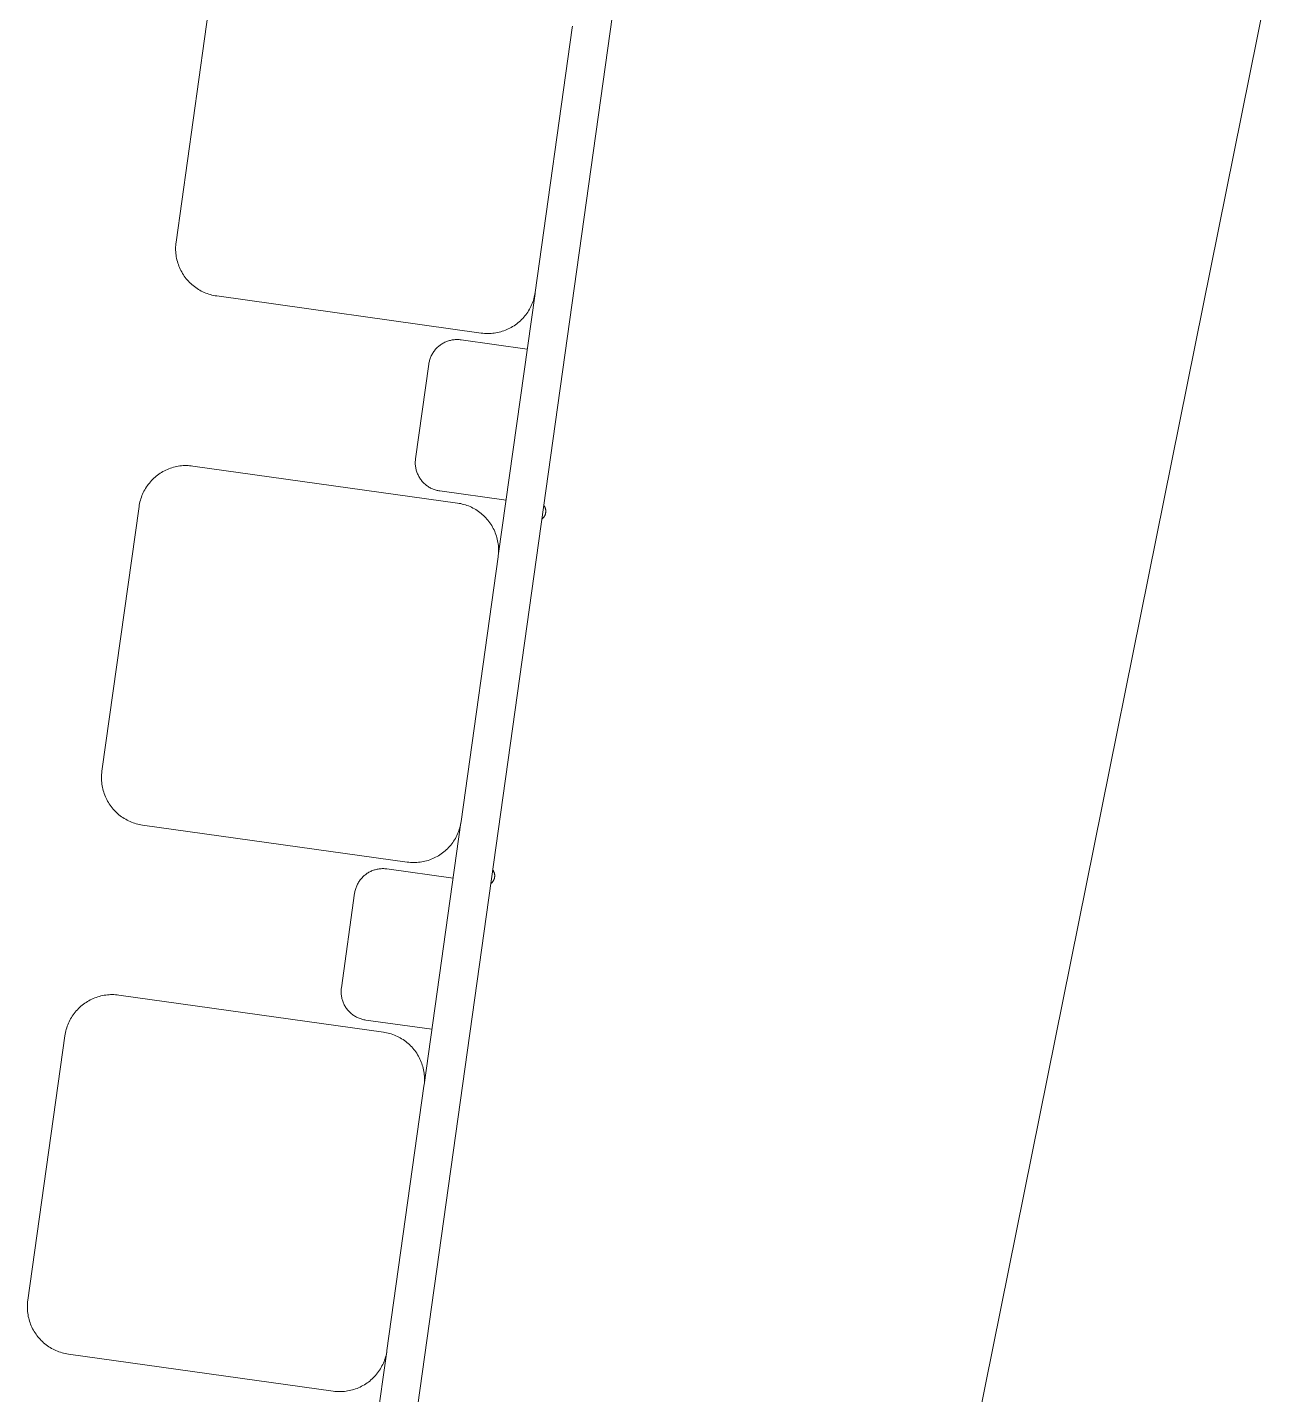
# Model space of a CAD drawing. Header units: inches. Extents: x -6 to 177, y -6 to 113.
# Drawn here: x 103.07 to 108.25, y 96.29 to 101.93 of the extents above; entities that cross this region are included whole.
import ezdxf

# ---------------------------------------------------------------- set-up
doc = ezdxf.new("R2010")
doc.units = ezdxf.units.IN
doc.layers.add('ZANO_R', color=7, linetype='Continuous', lineweight=0)

msp = doc.modelspace()

# ---------------------------------------------------------------- linework, layer by layer
at = {"layer": 'ZANO_R'}
for p, q in [((106.40173, 108.49681), (103.17993, 85.4987)), ((104.05265, 81.57701), (108.25012, 102.39381)), ((103.68845, 101.0485), (103.8414, 102.14031)), ((105.32314, 101.93273), (105.17019, 100.84093)), ((105.32396, 101.93941), (105.32314, 101.93273)), ((103.68668, 101.02842), (103.68655, 101.0217)), ((103.68655, 101.0217), (103.68664, 101.01498)), ((103.68664, 101.01498), (103.68697, 101.00827)), ((103.68704, 101.03514), (103.68668, 101.02842)), ((103.68763, 101.04183), (103.68704, 101.03514)), ((103.68845, 101.0485), (103.68763, 101.04183)), ((103.68697, 101.00827), (103.68753, 101.00157)), ((103.68753, 101.00157), (103.68831, 100.99489)), ((103.68831, 100.99489), (103.68932, 100.98824)), ((103.68932, 100.98824), (103.69056, 100.98164)), ((103.69056, 100.98164), (103.69202, 100.97508)), ((103.69202, 100.97508), (103.69371, 100.96857)), ((103.69371, 100.96857), (103.69562, 100.96212)), ((103.69562, 100.96212), (103.69774, 100.95574)), ((103.69774, 100.95574), (103.70009, 100.94944)), ((103.70009, 100.94944), (103.70264, 100.94323)), ((103.70264, 100.94323), (103.70541, 100.9371)), ((103.70541, 100.9371), (103.70838, 100.93107)), ((103.70838, 100.93107), (103.71156, 100.92515)), ((103.71156, 100.92515), (103.71494, 100.91934)), ((103.71494, 100.91934), (103.71852, 100.91364)), ((103.71852, 100.91364), (103.72229, 100.90808)), ((103.72229, 100.90808), (103.72624, 100.90264)), ((103.72624, 100.90264), (103.73038, 100.89735)), ((103.73038, 100.89735), (103.7347, 100.89219)), ((103.7347, 100.89219), (103.73919, 100.88719)), ((103.73919, 100.88719), (103.74385, 100.88234)), ((103.74385, 100.88234), (103.74867, 100.87766)), ((103.74867, 100.87766), (103.75365, 100.87314)), ((103.75365, 100.87314), (103.75878, 100.8688)), ((103.75878, 100.8688), (103.76405, 100.86463)), ((103.76405, 100.86463), (103.76947, 100.86065)), ((103.76947, 100.86065), (103.77502, 100.85685)), ((103.77502, 100.85685), (103.78069, 100.85325)), ((103.78069, 100.85325), (103.78648, 100.84984)), ((103.78648, 100.84984), (103.79239, 100.84663)), ((103.79239, 100.84663), (103.7984, 100.84362)), ((103.7984, 100.84362), (103.80451, 100.84082)), ((103.80451, 100.84082), (103.81072, 100.83824)), ((103.81072, 100.83824), (103.81701, 100.83586)), ((103.81701, 100.83586), (103.82337, 100.8337)), ((103.82337, 100.8337), (103.82981, 100.83176)), ((103.82981, 100.83176), (103.83631, 100.83004)), ((103.83631, 100.83004), (103.84286, 100.82854)), ((103.84286, 100.82854), (103.84946, 100.82727)), ((103.84946, 100.82727), (103.8561, 100.82623)), ((104.94791, 100.67327), (103.8561, 100.82623)), ((105.16958, 100.8366), (105.01784, 99.75345)), ((105.15279, 100.78323), (105.15559, 100.78934)), ((105.15559, 100.78934), (105.15818, 100.79554)), ((105.15818, 100.79554), (105.16055, 100.80183)), ((105.16055, 100.80183), (105.16271, 100.8082)), ((105.16271, 100.8082), (105.16465, 100.81463)), ((105.16465, 100.81463), (105.16637, 100.82113)), ((105.16637, 100.82113), (105.16787, 100.82769)), ((105.16787, 100.82769), (105.16914, 100.83429)), ((105.16914, 100.83429), (105.17019, 100.84093)), ((105.11407, 100.72867), (105.11875, 100.73349)), ((105.11875, 100.73349), (105.12327, 100.73847)), ((105.12327, 100.73847), (105.12761, 100.7436)), ((105.12761, 100.7436), (105.13178, 100.74888)), ((105.13178, 100.74888), (105.13576, 100.75429)), ((105.13576, 100.75429), (105.13956, 100.75984)), ((105.13956, 100.75984), (105.14316, 100.76551)), ((105.14316, 100.76551), (105.14657, 100.77131)), ((105.14657, 100.77131), (105.14978, 100.77721)), ((105.14978, 100.77721), (105.15279, 100.78323)), ((105.01478, 100.67539), (105.02134, 100.67685)), ((105.02134, 100.67685), (105.02784, 100.67853)), ((105.02784, 100.67853), (105.03429, 100.68044)), ((105.03429, 100.68044), (105.04067, 100.68257)), ((105.04067, 100.68257), (105.04697, 100.68491)), ((105.04697, 100.68491), (105.05319, 100.68747)), ((105.05319, 100.68747), (105.05931, 100.69023)), ((105.05931, 100.69023), (105.06534, 100.69321)), ((105.06534, 100.69321), (105.07126, 100.69639)), ((105.07126, 100.69639), (105.07707, 100.69977)), ((105.07707, 100.69977), (105.08277, 100.70334)), ((105.08277, 100.70334), (105.08833, 100.70711)), ((105.08833, 100.70711), (105.09377, 100.71107)), ((105.09377, 100.71107), (105.09907, 100.7152)), ((105.09907, 100.7152), (105.10422, 100.71952)), ((105.10422, 100.71952), (105.10922, 100.72401)), ((105.10922, 100.72401), (105.11407, 100.72867)), ((104.77364, 100.61995), (104.77056, 100.61736)), ((104.77681, 100.62243), (104.77364, 100.61995)), ((104.78006, 100.6248), (104.77681, 100.62243)), ((104.78339, 100.62707), (104.78006, 100.6248)), ((104.7868, 100.62921), (104.78339, 100.62707)), ((104.79027, 100.63124), (104.7868, 100.62921)), ((104.79382, 100.63315), (104.79027, 100.63124)), ((104.79743, 100.63494), (104.79382, 100.63315)), ((104.80109, 100.6366), (104.79743, 100.63494)), ((104.80481, 100.63814), (104.80109, 100.6366)), ((104.80858, 100.63955), (104.80481, 100.63814)), ((104.8124, 100.64083), (104.80858, 100.63955)), ((104.81626, 100.64198), (104.8124, 100.64083)), ((104.82015, 100.643), (104.81626, 100.64198)), ((104.82408, 100.64389), (104.82015, 100.643)), ((104.82804, 100.64464), (104.82408, 100.64389)), ((104.83202, 100.64525), (104.82804, 100.64464)), ((104.83601, 100.64573), (104.83202, 100.64525)), ((104.84003, 100.64607), (104.83601, 100.64573)), ((104.84405, 100.64628), (104.84003, 100.64607)), ((104.84807, 100.64635), (104.84405, 100.64628)), ((104.84807, 100.64635), (104.85218, 100.64628)), ((104.85218, 100.64628), (104.85629, 100.64606)), ((104.85629, 100.64606), (104.86038, 100.64571)), ((104.86038, 100.64571), (104.86446, 100.64521)), ((105.1374, 100.60697), (104.86446, 100.64521)), ((104.94791, 100.67327), (104.95458, 100.67246)), ((104.95458, 100.67246), (104.96128, 100.67187)), ((104.96128, 100.67187), (104.96799, 100.6715)), ((104.96799, 100.6715), (104.97471, 100.67137)), ((104.97471, 100.67137), (104.98143, 100.67147)), ((104.98143, 100.67147), (104.98815, 100.6718)), ((104.98815, 100.6718), (104.99485, 100.67235)), ((104.99485, 100.67235), (105.00152, 100.67314)), ((105.00152, 100.67314), (105.00817, 100.67415)), ((105.00817, 100.67415), (105.01478, 100.67539)), ((104.73557, 100.56422), (104.73441, 100.56036)), ((104.73686, 100.56803), (104.73557, 100.56422)), ((104.73828, 100.5718), (104.73686, 100.56803)), ((104.73983, 100.57551), (104.73828, 100.5718)), ((104.7415, 100.57918), (104.73983, 100.57551)), ((104.7433, 100.58278), (104.7415, 100.57918)), ((104.74522, 100.58632), (104.7433, 100.58278)), ((104.74726, 100.58979), (104.74522, 100.58632)), ((104.74942, 100.59319), (104.74726, 100.58979)), ((104.75169, 100.59651), (104.74942, 100.59319)), ((104.75407, 100.59976), (104.75169, 100.59651)), ((104.75656, 100.60292), (104.75407, 100.59976)), ((104.75916, 100.60599), (104.75656, 100.60292)), ((104.76186, 100.60898), (104.75916, 100.60599)), ((104.76467, 100.61187), (104.76186, 100.60898)), ((104.76757, 100.61466), (104.76467, 100.61187)), ((104.77056, 100.61736), (104.76757, 100.61466)), ((104.73109, 100.54462), (104.67647, 100.15468)), ((104.73172, 100.54859), (104.73109, 100.54462)), ((104.73248, 100.55255), (104.73172, 100.54859)), ((104.73338, 100.55647), (104.73248, 100.55255)), ((104.73441, 100.56036), (104.73338, 100.55647)), ((103.6525, 100.11016), (103.65872, 100.11272)), ((103.65872, 100.11272), (103.66502, 100.11506)), ((103.66502, 100.11506), (103.6714, 100.11718)), ((103.6714, 100.11718), (103.67784, 100.11909)), ((103.67784, 100.11909), (103.68435, 100.12078)), ((103.68435, 100.12078), (103.69091, 100.12224)), ((103.69091, 100.12224), (103.69752, 100.12348)), ((103.69752, 100.12348), (103.70416, 100.12449)), ((103.70416, 100.12449), (103.71084, 100.12527)), ((103.71084, 100.12527), (103.71754, 100.12583)), ((103.71754, 100.12583), (103.72425, 100.12616)), ((103.72425, 100.12616), (103.73097, 100.12625)), ((103.73097, 100.12625), (103.7377, 100.12612)), ((103.7377, 100.12612), (103.74441, 100.12576)), ((103.74441, 100.12576), (103.7511, 100.12517)), ((103.7511, 100.12517), (103.75778, 100.12435)), ((103.75778, 100.12435), (104.84958, 99.9714)), ((104.6754, 100.14264), (104.67533, 100.1386)), ((104.67533, 100.1386), (104.67538, 100.13457)), ((104.67538, 100.13457), (104.67558, 100.13054)), ((104.67562, 100.14666), (104.6754, 100.14264)), ((104.67558, 100.13054), (104.67591, 100.12652)), ((104.67598, 100.15068), (104.67562, 100.14666)), ((104.67591, 100.12652), (104.67638, 100.12252)), ((104.67647, 100.15468), (104.67598, 100.15068)), ((104.67638, 100.12252), (104.67699, 100.11853)), ((104.67699, 100.11853), (104.67773, 100.11456)), ((104.67773, 100.11456), (104.67861, 100.11063)), ((103.57807, 100.05402), (103.58242, 100.05915)), ((103.58242, 100.05915), (103.58693, 100.06413)), ((103.58693, 100.06413), (103.59162, 100.06895)), ((103.59162, 100.06895), (103.59646, 100.07361)), ((103.59646, 100.07361), (103.60147, 100.0781)), ((103.60147, 100.0781), (103.60662, 100.08242)), ((103.60662, 100.08242), (103.61192, 100.08656)), ((103.61192, 100.08656), (103.61735, 100.09052)), ((103.61735, 100.09052), (103.62292, 100.09428)), ((103.62292, 100.09428), (103.62861, 100.09786)), ((103.62861, 100.09786), (103.63442, 100.10124)), ((103.63442, 100.10124), (103.64035, 100.10442)), ((103.64035, 100.10442), (103.64637, 100.10739)), ((103.64637, 100.10739), (103.6525, 100.11016)), ((104.67861, 100.11063), (104.67962, 100.10672)), ((104.67962, 100.10672), (104.68077, 100.10286)), ((104.68077, 100.10286), (104.68204, 100.09903)), ((104.68204, 100.09903), (104.68345, 100.09525)), ((104.68345, 100.09525), (104.68498, 100.09152)), ((104.68498, 100.09152), (104.68664, 100.08784)), ((104.68664, 100.08784), (104.68843, 100.08423)), ((104.68843, 100.08423), (104.69034, 100.08067)), ((104.69034, 100.08067), (104.69236, 100.07718)), ((104.69236, 100.07718), (104.69451, 100.07377)), ((104.69451, 100.07377), (104.69677, 100.07043)), ((104.69677, 100.07043), (104.69914, 100.06717)), ((104.69914, 100.06717), (104.70163, 100.06399)), ((104.70163, 100.06399), (104.70422, 100.0609)), ((104.70422, 100.0609), (104.70691, 100.0579)), ((104.70691, 100.0579), (104.70971, 100.05499)), ((104.70971, 100.05499), (104.7126, 100.05218)), ((103.54513, 99.99579), (103.54751, 100.00208)), ((103.54751, 100.00208), (103.5501, 100.00829)), ((103.5501, 100.00829), (103.5529, 100.0144)), ((103.5529, 100.0144), (103.5559, 100.02041)), ((103.5559, 100.02041), (103.55911, 100.02632)), ((103.55911, 100.02632), (103.56252, 100.03211)), ((103.56252, 100.03211), (103.56613, 100.03779)), ((103.56613, 100.03779), (103.56992, 100.04333)), ((103.56992, 100.04333), (103.57391, 100.04875)), ((103.57391, 100.04875), (103.57807, 100.05402)), ((104.7126, 100.05218), (104.71559, 100.04947)), ((104.71559, 100.04947), (104.71866, 100.04686)), ((104.71866, 100.04686), (104.72183, 100.04436)), ((104.72183, 100.04436), (104.72508, 100.04197)), ((104.72508, 100.04197), (104.72841, 100.03969)), ((104.72841, 100.03969), (104.73181, 100.03753)), ((104.73181, 100.03753), (104.73529, 100.03549)), ((104.73529, 100.03549), (104.73883, 100.03356)), ((104.73883, 100.03356), (104.74244, 100.03176)), ((104.74244, 100.03176), (104.74611, 100.03008)), ((104.74611, 100.03008), (104.74983, 100.02852)), ((104.74983, 100.02852), (104.7536, 100.0271)), ((104.7536, 100.0271), (104.75742, 100.0258)), ((104.75742, 100.0258), (104.76128, 100.02464)), ((104.76128, 100.02464), (104.76518, 100.02361)), ((104.76518, 100.02361), (104.76911, 100.02271)), ((104.76911, 100.02271), (104.77307, 100.02195)), ((104.77307, 100.02195), (104.77706, 100.02132)), ((104.77706, 100.02132), (105.05001, 99.98308)), ((103.38255, 98.86489), (103.5355, 99.9567)), ((103.5355, 99.9567), (103.53655, 99.96334)), ((103.53655, 99.96334), (103.53782, 99.96994)), ((103.53782, 99.96994), (103.53931, 99.97649)), ((103.53931, 99.97649), (103.54103, 99.98299)), ((103.54103, 99.98299), (103.54297, 99.98943)), ((103.54297, 99.98943), (103.54513, 99.99579)), ((104.84958, 99.9714), (104.85622, 99.97035)), ((104.85622, 99.97035), (104.86282, 99.96908)), ((104.86282, 99.96908), (104.86938, 99.96758)), ((104.86938, 99.96758), (104.87588, 99.96586)), ((104.87588, 99.96586), (104.88231, 99.96392)), ((104.88231, 99.96392), (104.88868, 99.96176)), ((104.88868, 99.96176), (104.89497, 99.95939)), ((104.89497, 99.95939), (104.90117, 99.9568)), ((104.90117, 99.9568), (104.90728, 99.954)), ((104.90728, 99.954), (104.9133, 99.951)), ((104.9133, 99.951), (104.9192, 99.94779)), ((104.9192, 99.94779), (104.925, 99.94438)), ((104.925, 99.94438), (104.93067, 99.94077)), ((105.20598, 99.96123), (105.20677, 99.96014)), ((105.20677, 99.96014), (105.20753, 99.95903)), ((105.20753, 99.95903), (105.20824, 99.95789)), ((105.20824, 99.95789), (105.20892, 99.95673)), ((105.20892, 99.95673), (105.20955, 99.95554)), ((105.20955, 99.95554), (105.21015, 99.95434)), ((105.21015, 99.95434), (105.2107, 99.95311)), ((105.2107, 99.95311), (105.21121, 99.95187)), ((105.21121, 99.95187), (105.21168, 99.95061)), ((105.21168, 99.95061), (105.21211, 99.94933)), ((105.21211, 99.94933), (105.21249, 99.94804)), ((105.21249, 99.94804), (105.21283, 99.94674)), ((105.21283, 99.94674), (105.21312, 99.94543)), ((105.21312, 99.94543), (105.21337, 99.94411)), ((105.21337, 99.94411), (105.21357, 99.94278)), ((105.21357, 99.94278), (105.21373, 99.94145)), ((104.93067, 99.94077), (104.93622, 99.93698)), ((104.93622, 99.93698), (104.94163, 99.93299)), ((104.94163, 99.93299), (104.94691, 99.92883)), ((104.94691, 99.92883), (104.95204, 99.92448)), ((104.95204, 99.92448), (104.95702, 99.91996)), ((104.95702, 99.91996), (104.96184, 99.91528)), ((104.96184, 99.91528), (104.9665, 99.91043)), ((104.9665, 99.91043), (104.97099, 99.90543)), ((104.97099, 99.90543), (104.97531, 99.90028)), ((104.97531, 99.90028), (104.97944, 99.89498)), ((104.97944, 99.89498), (104.9834, 99.88955)), ((104.9834, 99.88955), (104.98717, 99.88398)), ((105.19932, 99.90691), (105.19826, 99.90609)), ((105.20035, 99.90778), (105.19932, 99.90691)), ((105.20135, 99.90867), (105.20035, 99.90778)), ((105.20232, 99.90961), (105.20135, 99.90867)), ((105.20325, 99.91057), (105.20232, 99.90961)), ((105.20416, 99.91157), (105.20325, 99.91057)), ((105.20503, 99.91259), (105.20416, 99.91157)), ((105.20586, 99.91365), (105.20503, 99.91259)), ((105.20666, 99.91473), (105.20586, 99.91365)), ((105.20742, 99.91584), (105.20666, 99.91473)), ((105.20814, 99.91697), (105.20742, 99.91584)), ((105.20882, 99.91813), (105.20814, 99.91697)), ((105.20946, 99.91932), (105.20882, 99.91813)), ((105.21006, 99.92052), (105.20946, 99.91932)), ((105.21062, 99.92174), (105.21006, 99.92052)), ((105.21114, 99.92298), (105.21062, 99.92174)), ((105.21161, 99.92424), (105.21114, 99.92298)), ((105.21205, 99.92551), (105.21161, 99.92424)), ((105.21243, 99.9268), (105.21205, 99.92551)), ((105.21278, 99.9281), (105.21243, 99.9268)), ((105.21308, 99.92941), (105.21278, 99.9281)), ((105.21333, 99.93073), (105.21308, 99.92941)), ((105.21354, 99.93206), (105.21333, 99.93073)), ((105.2137, 99.93339), (105.21354, 99.93206)), ((105.21382, 99.93473), (105.2137, 99.93339)), ((105.21373, 99.94145), (105.21384, 99.94011)), ((105.2139, 99.93607), (105.21382, 99.93473)), ((105.21384, 99.94011), (105.2139, 99.93876)), ((105.2139, 99.93876), (105.21392, 99.93742)), ((105.21392, 99.93742), (105.2139, 99.93607)), ((104.98717, 99.88398), (104.99074, 99.87829)), ((104.99074, 99.87829), (104.99412, 99.87248)), ((104.99412, 99.87248), (104.9973, 99.86655)), ((104.9973, 99.86655), (105.00028, 99.86052)), ((105.00028, 99.86052), (105.00304, 99.8544)), ((105.00304, 99.8544), (105.0056, 99.84818)), ((105.0056, 99.84818), (105.00794, 99.84188)), ((105.00794, 99.84188), (105.01007, 99.8355)), ((105.01007, 99.8355), (105.01198, 99.82906)), ((105.01198, 99.82906), (105.01366, 99.82255)), ((105.01366, 99.82255), (105.01512, 99.81599)), ((105.01512, 99.81599), (105.01636, 99.80938)), ((105.01636, 99.80938), (105.01737, 99.80274)), ((105.01737, 99.80274), (105.01816, 99.79606)), ((105.01816, 99.79606), (105.01871, 99.78936)), ((105.01871, 99.78936), (105.01904, 99.78265)), ((105.01914, 99.77592), (105.01901, 99.7692)), ((105.01904, 99.78265), (105.01914, 99.77592)), ((105.01724, 99.74912), (104.86428, 98.65732)), ((105.01805, 99.75579), (105.01724, 99.74912)), ((105.01864, 99.76249), (105.01805, 99.75579)), ((105.01901, 99.7692), (105.01864, 99.76249)), ((103.38078, 98.84481), (103.38064, 98.83809)), ((103.38064, 98.83809), (103.38074, 98.83137)), ((103.38074, 98.83137), (103.38107, 98.82465)), ((103.38114, 98.85152), (103.38078, 98.84481)), ((103.38107, 98.82465), (103.38162, 98.81795)), ((103.38173, 98.85822), (103.38114, 98.85152)), ((103.38162, 98.81795), (103.38241, 98.81128)), ((103.38255, 98.86489), (103.38173, 98.85822)), ((103.38241, 98.81128), (103.38342, 98.80463)), ((103.38342, 98.80463), (103.38466, 98.79803)), ((103.38466, 98.79803), (103.38612, 98.79146)), ((103.38612, 98.79146), (103.38781, 98.78496)), ((103.38781, 98.78496), (103.38971, 98.77851)), ((103.38971, 98.77851), (103.39184, 98.77213)), ((103.39184, 98.77213), (103.39418, 98.76583)), ((103.39418, 98.76583), (103.39674, 98.75962)), ((103.39674, 98.75962), (103.39951, 98.75349)), ((103.39951, 98.75349), (103.40248, 98.74746)), ((103.40248, 98.74746), (103.40566, 98.74154)), ((103.40566, 98.74154), (103.40904, 98.73573)), ((103.40904, 98.73573), (103.41262, 98.73003)), ((103.41262, 98.73003), (103.41638, 98.72447)), ((103.41638, 98.72447), (103.42034, 98.71903)), ((103.42034, 98.71903), (103.42448, 98.71373)), ((103.42448, 98.71373), (103.4288, 98.70858)), ((103.4288, 98.70858), (103.43329, 98.70358)), ((103.43329, 98.70358), (103.43795, 98.69873)), ((103.43795, 98.69873), (103.44277, 98.69405)), ((103.44277, 98.69405), (103.44775, 98.68953)), ((103.44775, 98.68953), (103.45288, 98.68519)), ((103.45288, 98.68519), (103.45815, 98.68102)), ((103.45815, 98.68102), (103.46357, 98.67704)), ((103.46357, 98.67704), (103.46911, 98.67324)), ((103.46911, 98.67324), (103.47479, 98.66964)), ((103.47479, 98.66964), (103.48058, 98.66623)), ((103.48058, 98.66623), (103.48649, 98.66302)), ((103.48649, 98.66302), (103.4925, 98.66001)), ((103.4925, 98.66001), (103.49861, 98.65721)), ((103.49861, 98.65721), (103.50482, 98.65462)), ((103.50482, 98.65462), (103.5111, 98.65225)), ((103.5111, 98.65225), (103.51747, 98.65009)), ((103.51747, 98.65009), (103.52391, 98.64815)), ((103.52391, 98.64815), (103.53041, 98.64643)), ((103.53041, 98.64643), (103.53696, 98.64493)), ((103.53696, 98.64493), (103.54356, 98.64366)), ((104.86368, 98.65299), (104.71194, 97.56984)), ((104.86197, 98.64407), (104.86324, 98.65068)), ((104.86324, 98.65068), (104.86428, 98.65732)), ((103.54356, 98.64366), (103.5502, 98.64261)), ((104.64201, 98.48966), (103.5502, 98.64261)), ((104.84067, 98.5877), (104.84388, 98.5936)), ((104.84388, 98.5936), (104.84689, 98.59962)), ((104.84689, 98.59962), (104.84969, 98.60573)), ((104.84969, 98.60573), (104.85227, 98.61193)), ((104.85227, 98.61193), (104.85465, 98.61822)), ((104.85465, 98.61822), (104.85681, 98.62459)), ((104.85681, 98.62459), (104.85875, 98.63102)), ((104.85875, 98.63102), (104.86047, 98.63752)), ((104.86047, 98.63752), (104.86197, 98.64407)), ((104.78787, 98.52745), (104.79316, 98.53159)), ((104.79316, 98.53159), (104.79832, 98.53591)), ((104.79832, 98.53591), (104.80332, 98.5404)), ((104.80332, 98.5404), (104.80816, 98.54506)), ((104.80816, 98.54506), (104.81285, 98.54988)), ((104.81285, 98.54988), (104.81737, 98.55486)), ((104.81737, 98.55486), (104.82171, 98.55999)), ((104.82171, 98.55999), (104.82588, 98.56527)), ((104.82588, 98.56527), (104.82986, 98.57068)), ((104.82986, 98.57068), (104.83366, 98.57623)), ((104.83366, 98.57623), (104.83726, 98.5819)), ((104.83726, 98.5819), (104.84067, 98.5877)), ((104.64201, 98.48966), (104.64868, 98.48884)), ((104.64868, 98.48884), (104.65537, 98.48825)), ((104.65537, 98.48825), (104.66209, 98.48789)), ((104.66209, 98.48789), (104.66881, 98.48776)), ((104.66881, 98.48776), (104.67553, 98.48786)), ((104.67553, 98.48786), (104.68224, 98.48818)), ((104.68224, 98.48818), (104.68894, 98.48874)), ((104.68894, 98.48874), (104.69562, 98.48952)), ((104.69562, 98.48952), (104.70227, 98.49054)), ((104.70227, 98.49054), (104.70887, 98.49177)), ((104.70887, 98.49177), (104.71543, 98.49324)), ((104.71543, 98.49324), (104.72194, 98.49492)), ((104.72194, 98.49492), (104.72839, 98.49683)), ((104.72839, 98.49683), (104.73477, 98.49896)), ((104.73477, 98.49896), (104.74107, 98.5013)), ((104.74107, 98.5013), (104.74728, 98.50386)), ((104.74728, 98.50386), (104.75341, 98.50662)), ((104.75341, 98.50662), (104.75944, 98.5096)), ((104.75944, 98.5096), (104.76536, 98.51278)), ((104.76536, 98.51278), (104.77117, 98.51616)), ((104.77117, 98.51616), (104.77686, 98.51973)), ((104.77686, 98.51973), (104.78243, 98.5235)), ((104.78243, 98.5235), (104.78787, 98.52745)), ((104.45066, 98.41931), (104.44817, 98.41615)), ((104.45326, 98.42238), (104.45066, 98.41931)), ((104.45596, 98.42537), (104.45326, 98.42238)), ((104.45876, 98.42826), (104.45596, 98.42537)), ((104.46166, 98.43105), (104.45876, 98.42826)), ((104.46466, 98.43375), (104.46166, 98.43105)), ((104.46774, 98.43634), (104.46466, 98.43375)), ((104.47091, 98.43882), (104.46774, 98.43634)), ((104.47416, 98.44119), (104.47091, 98.43882)), ((104.47749, 98.44346), (104.47416, 98.44119)), ((104.4809, 98.4456), (104.47749, 98.44346)), ((104.48437, 98.44763), (104.4809, 98.4456)), ((104.48792, 98.44954), (104.48437, 98.44763)), ((104.49152, 98.45133), (104.48792, 98.44954)), ((104.49519, 98.45299), (104.49152, 98.45133)), ((104.49891, 98.45453), (104.49519, 98.45299)), ((104.50268, 98.45594), (104.49891, 98.45453)), ((104.5065, 98.45722), (104.50268, 98.45594)), ((104.51036, 98.45837), (104.5065, 98.45722)), ((104.51425, 98.45939), (104.51036, 98.45837)), ((104.51818, 98.46028), (104.51425, 98.45939)), ((104.52214, 98.46103), (104.51818, 98.46028)), ((104.52611, 98.46164), (104.52214, 98.46103)), ((104.53011, 98.46212), (104.52611, 98.46164)), ((104.53412, 98.46246), (104.53011, 98.46212)), ((104.53814, 98.46267), (104.53412, 98.46246)), ((104.54217, 98.46274), (104.53814, 98.46267)), ((104.54217, 98.46274), (104.54628, 98.46267)), ((104.54628, 98.46267), (104.55038, 98.46245)), ((104.55038, 98.46245), (104.55448, 98.46209)), ((104.55448, 98.46209), (104.55856, 98.4616)), ((104.83151, 98.42336), (104.55856, 98.4616)), ((104.99521, 98.45665), (104.996, 98.45556)), ((104.996, 98.45556), (104.99675, 98.45445)), ((104.99675, 98.45445), (104.99747, 98.45331)), ((104.99747, 98.45331), (104.99814, 98.45215)), ((104.99814, 98.45215), (104.99878, 98.45097)), ((104.99878, 98.45097), (104.99937, 98.44976)), ((104.99937, 98.44976), (104.99993, 98.44854)), ((104.99993, 98.44854), (105.00044, 98.44729)), ((105.00084, 98.41966), (105.00036, 98.4184)), ((105.00044, 98.44729), (105.00091, 98.44603)), ((105.00127, 98.42093), (105.00084, 98.41966)), ((105.00091, 98.44603), (105.00133, 98.44476)), ((105.00166, 98.42222), (105.00127, 98.42093)), ((105.00133, 98.44476), (105.00171, 98.44347)), ((105.002, 98.42352), (105.00166, 98.42222)), ((105.00171, 98.44347), (105.00205, 98.44217)), ((105.0023, 98.42483), (105.002, 98.42352)), ((105.00205, 98.44217), (105.00234, 98.44085)), ((105.00256, 98.42615), (105.0023, 98.42483)), ((105.00234, 98.44085), (105.00259, 98.43953)), ((105.00276, 98.42748), (105.00256, 98.42615)), ((105.00259, 98.43953), (105.00279, 98.4382)), ((105.00293, 98.42881), (105.00276, 98.42748)), ((105.00279, 98.4382), (105.00295, 98.43687)), ((105.00305, 98.43015), (105.00293, 98.42881)), ((105.00295, 98.43687), (105.00306, 98.43553)), ((105.00312, 98.4315), (105.00305, 98.43015)), ((105.00306, 98.43553), (105.00313, 98.43418)), ((105.00315, 98.43284), (105.00312, 98.4315)), ((105.00313, 98.43418), (105.00315, 98.43284)), ((104.42582, 98.36498), (104.42519, 98.361)), ((104.42658, 98.36893), (104.42582, 98.36498)), ((104.42747, 98.37286), (104.42658, 98.36893)), ((104.4285, 98.37675), (104.42747, 98.37286)), ((104.42966, 98.38061), (104.4285, 98.37675)), ((104.43096, 98.38442), (104.42966, 98.38061)), ((104.43238, 98.38819), (104.43096, 98.38442)), ((104.43393, 98.3919), (104.43238, 98.38819)), ((104.4356, 98.39556), (104.43393, 98.3919)), ((104.4374, 98.39917), (104.4356, 98.39556)), ((104.43932, 98.40271), (104.4374, 98.39917)), ((104.44136, 98.40618), (104.43932, 98.40271)), ((104.44352, 98.40958), (104.44136, 98.40618)), ((104.44579, 98.4129), (104.44352, 98.40958)), ((104.44817, 98.41615), (104.44579, 98.4129)), ((104.98854, 98.40234), (104.98748, 98.40151)), ((104.98957, 98.4032), (104.98854, 98.40234)), ((104.99057, 98.4041), (104.98957, 98.4032)), ((104.99154, 98.40503), (104.99057, 98.4041)), ((104.99248, 98.40599), (104.99154, 98.40503)), ((104.99338, 98.40699), (104.99248, 98.40599)), ((104.99425, 98.40801), (104.99338, 98.40699)), ((104.99508, 98.40907), (104.99425, 98.40801)), ((104.99588, 98.41015), (104.99508, 98.40907)), ((104.99664, 98.41126), (104.99588, 98.41015)), ((104.99736, 98.4124), (104.99664, 98.41126)), ((104.99804, 98.41356), (104.99736, 98.4124)), ((104.99868, 98.41474), (104.99804, 98.41356)), ((104.99929, 98.41594), (104.99868, 98.41474)), ((104.99984, 98.41716), (104.99929, 98.41594)), ((105.00036, 98.4184), (104.99984, 98.41716)), ((104.42519, 98.361), (104.37057, 97.97107)), ((104.37007, 97.96707), (104.36972, 97.96305)), ((104.37057, 97.97107), (104.37007, 97.96707)), ((103.31145, 97.9069), (103.31702, 97.91067)), ((103.31702, 97.91067), (103.32271, 97.91425)), ((103.32271, 97.91425), (103.32852, 97.91763)), ((103.32852, 97.91763), (103.33444, 97.92081)), ((103.33444, 97.92081), (103.34047, 97.92378)), ((103.34047, 97.92378), (103.3466, 97.92655)), ((103.3466, 97.92655), (103.35282, 97.9291)), ((103.35282, 97.9291), (103.35912, 97.93145)), ((103.35912, 97.93145), (103.36549, 97.93357)), ((103.36549, 97.93357), (103.37194, 97.93548)), ((103.37194, 97.93548), (103.37845, 97.93717)), ((103.37845, 97.93717), (103.38501, 97.93863)), ((103.38501, 97.93863), (103.39162, 97.93987)), ((103.39162, 97.93987), (103.39826, 97.94088)), ((103.39826, 97.94088), (103.40494, 97.94166)), ((103.40494, 97.94166), (103.41164, 97.94222)), ((103.41164, 97.94222), (103.41835, 97.94255)), ((103.41835, 97.94255), (103.42507, 97.94264)), ((103.42507, 97.94264), (103.43179, 97.94251)), ((103.43179, 97.94251), (103.43851, 97.94215)), ((103.43851, 97.94215), (103.4452, 97.94156)), ((103.4452, 97.94156), (103.45187, 97.94074)), ((103.45187, 97.94074), (104.54368, 97.78779)), ((104.3695, 97.95902), (104.36942, 97.95499)), ((104.36942, 97.95499), (104.36948, 97.95096)), ((104.36948, 97.95096), (104.36968, 97.94693)), ((104.36972, 97.96305), (104.3695, 97.95902)), ((104.36968, 97.94693), (104.37001, 97.94291)), ((104.37001, 97.94291), (104.37048, 97.9389)), ((104.37048, 97.9389), (104.37109, 97.93492)), ((104.37109, 97.93492), (104.37183, 97.93095)), ((104.37183, 97.93095), (104.37271, 97.92702)), ((104.37271, 97.92702), (104.37372, 97.92311)), ((104.37372, 97.92311), (104.37487, 97.91924)), ((104.37487, 97.91924), (104.37614, 97.91542)), ((104.37614, 97.91542), (104.37755, 97.91164)), ((104.37755, 97.91164), (104.37908, 97.90791)), ((103.25662, 97.8485), (103.26022, 97.85417)), ((103.26022, 97.85417), (103.26402, 97.85972)), ((103.26402, 97.85972), (103.268, 97.86514)), ((103.268, 97.86514), (103.27217, 97.87041)), ((103.27217, 97.87041), (103.27652, 97.87554)), ((103.27652, 97.87554), (103.28103, 97.88052)), ((103.28103, 97.88052), (103.28572, 97.88534)), ((103.28572, 97.88534), (103.29056, 97.89)), ((103.29056, 97.89), (103.29556, 97.89449)), ((103.29556, 97.89449), (103.30072, 97.89881)), ((103.30072, 97.89881), (103.30601, 97.90295)), ((103.30601, 97.90295), (103.31145, 97.9069)), ((104.37908, 97.90791), (104.38074, 97.90423)), ((104.38074, 97.90423), (104.38253, 97.90061)), ((104.38253, 97.90061), (104.38443, 97.89706)), ((104.38443, 97.89706), (104.38646, 97.89357)), ((104.38646, 97.89357), (104.38861, 97.89016)), ((104.38861, 97.89016), (104.39087, 97.88682)), ((104.39087, 97.88682), (104.39324, 97.88356)), ((104.39324, 97.88356), (104.39572, 97.88038)), ((104.39572, 97.88038), (104.39831, 97.87729)), ((104.39831, 97.87729), (104.40101, 97.87429)), ((104.40101, 97.87429), (104.4038, 97.87138)), ((104.4038, 97.87138), (104.4067, 97.86857)), ((104.4067, 97.86857), (104.40968, 97.86586)), ((104.40968, 97.86586), (104.41276, 97.86325)), ((104.41276, 97.86325), (104.41593, 97.86075)), ((104.41593, 97.86075), (104.41918, 97.85836)), ((104.41918, 97.85836), (104.4225, 97.85608)), ((104.4225, 97.85608), (104.42591, 97.85392)), ((103.23341, 97.79288), (103.23513, 97.79938)), ((103.23513, 97.79938), (103.23707, 97.80582)), ((103.23707, 97.80582), (103.23923, 97.81218)), ((103.23923, 97.81218), (103.24161, 97.81847)), ((103.24161, 97.81847), (103.2442, 97.82467)), ((103.2442, 97.82467), (103.24699, 97.83079)), ((103.24699, 97.83079), (103.25, 97.8368)), ((103.25, 97.8368), (103.25321, 97.84271)), ((103.25321, 97.84271), (103.25662, 97.8485)), ((104.42591, 97.85392), (104.42939, 97.85187)), ((104.42939, 97.85187), (104.43293, 97.84995)), ((104.43293, 97.84995), (104.43654, 97.84815)), ((104.43654, 97.84815), (104.4402, 97.84647)), ((104.4402, 97.84647), (104.44393, 97.84491)), ((104.44393, 97.84491), (104.4477, 97.84349)), ((104.4477, 97.84349), (104.45152, 97.84219)), ((104.45152, 97.84219), (104.45538, 97.84103)), ((104.45538, 97.84103), (104.45928, 97.84)), ((104.45928, 97.84), (104.46321, 97.8391)), ((104.46321, 97.8391), (104.46717, 97.83833)), ((104.46717, 97.83833), (104.47116, 97.83771)), ((104.47116, 97.83771), (104.7441, 97.79947)), ((103.07665, 96.68128), (103.2296, 97.77309)), ((103.2296, 97.77309), (103.23064, 97.77973)), ((103.23064, 97.77973), (103.23192, 97.78633)), ((103.23192, 97.78633), (103.23341, 97.79288)), ((104.54368, 97.78779), (104.55032, 97.78674)), ((104.55032, 97.78674), (104.55692, 97.78547)), ((104.55692, 97.78547), (104.56348, 97.78397)), ((104.56348, 97.78397), (104.56997, 97.78225)), ((104.56997, 97.78225), (104.57641, 97.78031)), ((104.57641, 97.78031), (104.58278, 97.77815)), ((104.58278, 97.77815), (104.58906, 97.77578)), ((104.58906, 97.77578), (104.59527, 97.77319)), ((104.59527, 97.77319), (104.60138, 97.77039)), ((104.60138, 97.77039), (104.60739, 97.76738)), ((104.60739, 97.76738), (104.6133, 97.76418)), ((104.6133, 97.76418), (104.61909, 97.76077)), ((104.61909, 97.76077), (104.62477, 97.75716)), ((104.62477, 97.75716), (104.63032, 97.75336)), ((104.63032, 97.75336), (104.63573, 97.74938)), ((104.63573, 97.74938), (104.64101, 97.74521)), ((104.64101, 97.74521), (104.64614, 97.74087)), ((104.64614, 97.74087), (104.65111, 97.73635)), ((104.65111, 97.73635), (104.65594, 97.73167)), ((104.65594, 97.73167), (104.66059, 97.72682)), ((104.66059, 97.72682), (104.66509, 97.72182)), ((104.66509, 97.72182), (104.6694, 97.71667)), ((104.6694, 97.71667), (104.67354, 97.71137)), ((104.67354, 97.71137), (104.6775, 97.70594)), ((104.6775, 97.70594), (104.68127, 97.70037)), ((104.68127, 97.70037), (104.68484, 97.69468)), ((104.68484, 97.69468), (104.68822, 97.68887)), ((104.68822, 97.68887), (104.6914, 97.68294)), ((104.6914, 97.68294), (104.69437, 97.67691)), ((104.69437, 97.67691), (104.69714, 97.67079)), ((104.69714, 97.67079), (104.6997, 97.66457)), ((104.6997, 97.66457), (104.70204, 97.65827)), ((104.70204, 97.65827), (104.70417, 97.65189)), ((104.70417, 97.65189), (104.70607, 97.64545)), ((104.70607, 97.64545), (104.70776, 97.63894)), ((104.70776, 97.63894), (104.70922, 97.63238)), ((104.70922, 97.63238), (104.71046, 97.62577)), ((104.71046, 97.62577), (104.71147, 97.61912)), ((104.71215, 97.57218), (104.71133, 97.56551)), ((104.71147, 97.61912), (104.71226, 97.61245)), ((104.71274, 97.57888), (104.71215, 97.57218)), ((104.71226, 97.61245), (104.71281, 97.60575)), ((104.7131, 97.58559), (104.71274, 97.57888)), ((104.71281, 97.60575), (104.71314, 97.59903)), ((104.71324, 97.59231), (104.7131, 97.58559)), ((104.71314, 97.59903), (104.71324, 97.59231)), ((104.71133, 97.56551), (104.55838, 96.4737)), ((103.07583, 96.67461), (103.07524, 96.66791)), ((103.07665, 96.68128), (103.07583, 96.67461)), ((103.07487, 96.6612), (103.07474, 96.65448)), ((103.07474, 96.65448), (103.07484, 96.64776)), ((103.07484, 96.64776), (103.07517, 96.64104)), ((103.07524, 96.66791), (103.07487, 96.6612)), ((103.07517, 96.64104), (103.07572, 96.63434)), ((103.07572, 96.63434), (103.07651, 96.62767)), ((103.07651, 96.62767), (103.07752, 96.62102)), ((103.07752, 96.62102), (103.07876, 96.61441)), ((103.07876, 96.61441), (103.08022, 96.60785)), ((103.08022, 96.60785), (103.08191, 96.60135)), ((103.08191, 96.60135), (103.08381, 96.5949)), ((103.08381, 96.5949), (103.08594, 96.58852)), ((103.08594, 96.58852), (103.08828, 96.58222)), ((103.08828, 96.58222), (103.09084, 96.576)), ((103.09084, 96.576), (103.0936, 96.56988)), ((103.0936, 96.56988), (103.09658, 96.56385)), ((103.09658, 96.56385), (103.09976, 96.55793)), ((103.09976, 96.55793), (103.10314, 96.55212)), ((103.10314, 96.55212), (103.10671, 96.54642)), ((103.10671, 96.54642), (103.11048, 96.54086)), ((103.11048, 96.54086), (103.11444, 96.53542)), ((103.11444, 96.53542), (103.11858, 96.53012)), ((103.11858, 96.53012), (103.12289, 96.52497)), ((103.12289, 96.52497), (103.12738, 96.51997)), ((103.12738, 96.51997), (103.13204, 96.51512)), ((103.13204, 96.51512), (103.13686, 96.51044)), ((103.13686, 96.51044), (103.14184, 96.50592)), ((103.14184, 96.50592), (103.14697, 96.50158)), ((103.14697, 96.50158), (103.15225, 96.49741)), ((103.15225, 96.49741), (103.15766, 96.49343)), ((103.15766, 96.49343), (103.16321, 96.48963)), ((103.16321, 96.48963), (103.16889, 96.48603)), ((103.16889, 96.48603), (103.17468, 96.48262)), ((103.17468, 96.48262), (103.18059, 96.47941)), ((103.18059, 96.47941), (103.1866, 96.4764)), ((103.1866, 96.4764), (103.19271, 96.4736)), ((103.19271, 96.4736), (103.19891, 96.47101)), ((103.19891, 96.47101), (103.2052, 96.46864)), ((103.2052, 96.46864), (103.21157, 96.46648)), ((103.21157, 96.46648), (103.21801, 96.46454)), ((103.21801, 96.46454), (103.2245, 96.46282)), ((103.2245, 96.46282), (103.23106, 96.46132)), ((103.23106, 96.46132), (103.23766, 96.46005)), ((103.23766, 96.46005), (103.2443, 96.459)), ((104.3361, 96.30605), (103.2443, 96.459)), ((104.55778, 96.46938), (104.40604, 95.38623)), ((104.55091, 96.44098), (104.55285, 96.44741)), ((104.55285, 96.44741), (104.55457, 96.45391)), ((104.55457, 96.45391), (104.55606, 96.46046)), ((104.55606, 96.46046), (104.55734, 96.46706)), ((104.55734, 96.46706), (104.55838, 96.4737)), ((104.51997, 96.38166), (104.52396, 96.38707)), ((104.52396, 96.38707), (104.52775, 96.39262)), ((104.52775, 96.39262), (104.53136, 96.39829)), ((104.53136, 96.39829), (104.53477, 96.40409)), ((104.53477, 96.40409), (104.53798, 96.40999)), ((104.53798, 96.40999), (104.54098, 96.416)), ((104.54098, 96.416), (104.54378, 96.42212)), ((104.54378, 96.42212), (104.54637, 96.42832)), ((104.54637, 96.42832), (104.54875, 96.43461)), ((104.54875, 96.43461), (104.55091, 96.44098)), ((104.45946, 96.32916), (104.46527, 96.33254)), ((104.46527, 96.33254), (104.47096, 96.33612)), ((104.47096, 96.33612), (104.47653, 96.33989)), ((104.47653, 96.33989), (104.48197, 96.34384)), ((104.48197, 96.34384), (104.48726, 96.34798)), ((104.48726, 96.34798), (104.49241, 96.3523)), ((104.49241, 96.3523), (104.49742, 96.35679)), ((104.49742, 96.35679), (104.50226, 96.36145)), ((104.50226, 96.36145), (104.50695, 96.36627)), ((104.50695, 96.36627), (104.51146, 96.37125)), ((104.51146, 96.37125), (104.51581, 96.37638)), ((104.51581, 96.37638), (104.51997, 96.38166)), ((104.3361, 96.30605), (104.34278, 96.30523)), ((104.34278, 96.30523), (104.34947, 96.30464)), ((104.34947, 96.30464), (104.35619, 96.30428)), ((104.35619, 96.30428), (104.36291, 96.30415)), ((104.36291, 96.30415), (104.36963, 96.30425)), ((104.36963, 96.30425), (104.37634, 96.30457)), ((104.37634, 96.30457), (104.38304, 96.30513)), ((104.38304, 96.30513), (104.38972, 96.30591)), ((104.38972, 96.30591), (104.39636, 96.30692)), ((104.39636, 96.30692), (104.40297, 96.30816)), ((104.40297, 96.30816), (104.40953, 96.30963)), ((104.40953, 96.30963), (104.41604, 96.31131)), ((104.41604, 96.31131), (104.42249, 96.31322)), ((104.42249, 96.31322), (104.42886, 96.31535)), ((104.42886, 96.31535), (104.43516, 96.31769)), ((104.43516, 96.31769), (104.44138, 96.32024)), ((104.44138, 96.32024), (104.44751, 96.32301)), ((104.44751, 96.32301), (104.45354, 96.32599)), ((104.45354, 96.32599), (104.45946, 96.32916))]:
    msp.add_line(p, q, dxfattribs=at)

doc.saveas('drawing.dxf')
